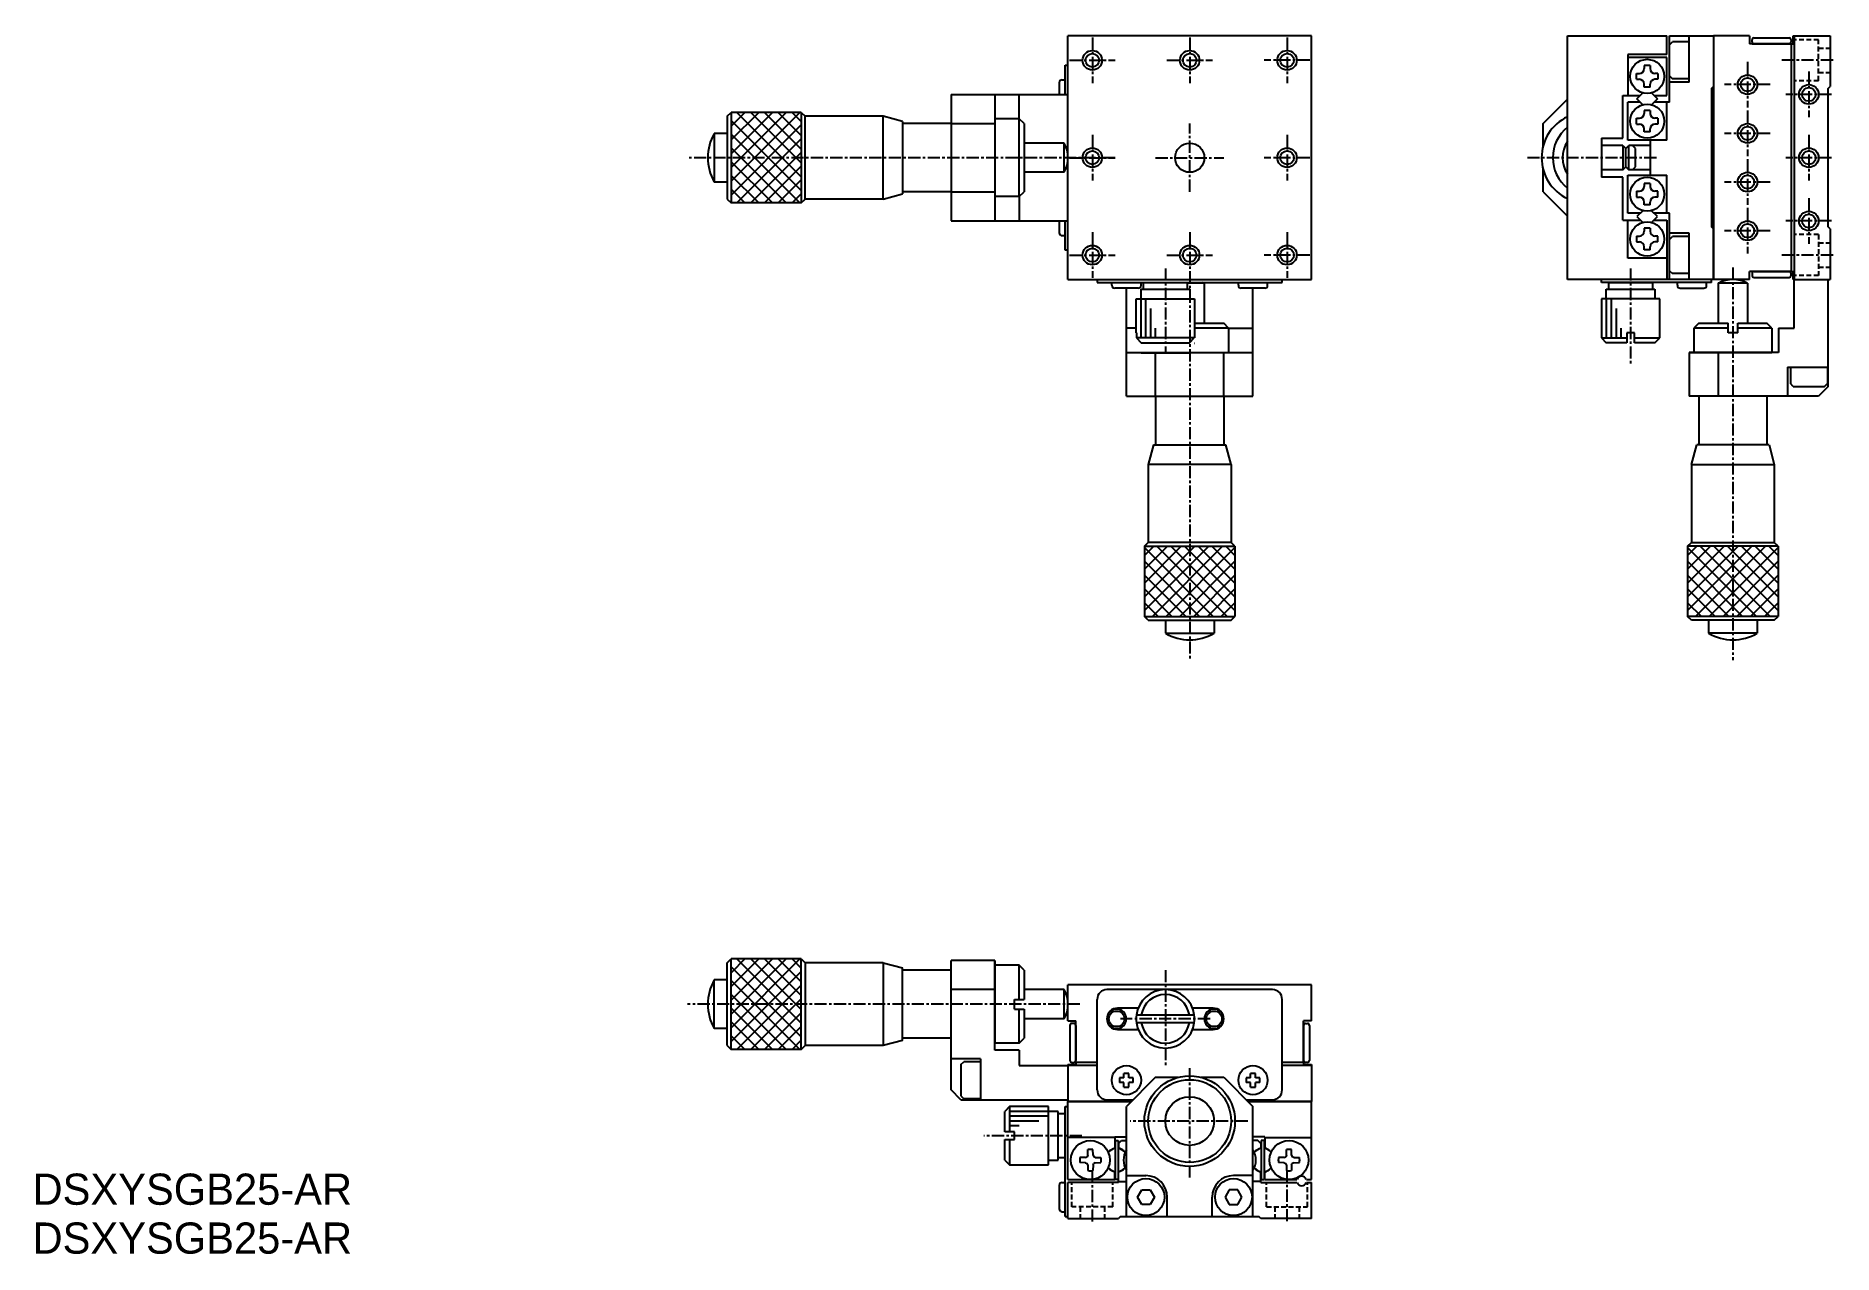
# Model space of a CAD drawing. Extents: x 105 to 290, y 75 to 200.
import ezdxf

# ---------------------------------------------------------------- set-up
doc = ezdxf.new("R2010")
doc.units = 0
doc.linetypes.add('CENTER', pattern=[2, 1.25, -0.25, 0.25, -0.25])
doc.linetypes.add('DASHED', pattern=[0.75, 0.5, -0.25])
doc.layers.get('0').update_dxf_attribs({"linetype": 'CONTINUOUS'})
doc.layers.add('CENTER', color=1, linetype='CENTER')

msp = doc.modelspace()

# ---------------------------------------------------------------- linework, layer by layer
at = {"color": 7, "linetype": 'CONTINUOUS'}
for p, q in [((211.19, 174.67), (211.19, 199.67)), ((236.19, 199.67), (211.19, 199.67)), ((236.19, 174.67), (236.19, 199.67)), ((262.48, 199.67), (272.68, 199.67)), ((262.48, 174.67), (262.48, 199.67)), ((272.68, 197.77), (272.68, 199.67)), ((272.98, 192.87), (272.98, 199.67)), ((272.98, 199.67), (277.48, 199.67)), ((274.98, 194.92), (274.98, 199.67)), ((277.48, 199.67), (277.48, 174.67)), ((281.18, 199.67), (277.48, 199.67)), ((277.48, 199.67), (277.48, 194.47)), ((281.18, 199.67), (281.18, 198.87)), ((281.65, 199.47), (285.25, 199.47)), ((285.68, 199.67), (289.48, 199.67)), ((285.68, 198.87), (285.68, 199.67)), ((285.78, 199.67), (285.78, 174.67)), ((289.48, 199.67), (289.48, 194.47)), ((268.68, 197.77), (268.68, 193.57)), ((272.68, 197.77), (268.68, 197.77)), ((272.98, 198.77), (273.28, 199.07)), ((274.98, 199.07), (273.28, 199.07)), ((285.48, 198.87), (281.18, 198.87)), ((281.45, 199.07), (281.45, 199.27)), ((281.45, 198.87), (285.68, 198.87)), ((281.65, 198.87), (285.25, 198.87)), ((282.65, 198.87), (284.25, 198.87)), ((285.45, 199.27), (285.45, 199.07)), ((285.48, 198.87), (285.48, 175.47)), ((210.89, 196.67), (211.19, 196.67)), ((210.89, 193.67), (210.89, 196.67)), ((272.68, 197.47), (268.68, 197.47)), ((269.58, 195.22), (269.58, 195.82)), ((269.58, 195.82), (269.88, 195.82)), ((270.98, 196.62), (270.38, 196.62)), ((270.38, 196.62), (270.38, 196.32)), ((270.98, 196.62), (270.98, 196.32)), ((271.78, 195.82), (271.48, 195.82)), ((271.78, 195.82), (271.78, 195.22)), ((272.68, 193.57), (272.68, 197.47)), ((210.29, 194.87), (210.29, 193.67)), ((210.59, 195.17), (210.89, 195.17)), ((269.58, 195.22), (269.88, 195.22)), ((269.61, 193.22), (270.22, 193.83)), ((270.38, 194.42), (270.38, 194.72)), ((270.98, 194.42), (270.38, 194.42)), ((270.98, 194.42), (270.98, 194.72)), ((271.13, 193.83), (271.74, 193.22)), ((271.78, 195.22), (271.48, 195.22)), ((272.98, 195.57), (273.28, 195.27)), ((274.98, 194.92), (272.98, 194.92)), ((274.98, 195.27), (273.28, 195.27)), ((277.28, 194.27), (277.48, 194.47)), ((277.28, 194.27), (277.28, 180.07)), ((289.28, 194.27), (289.48, 194.47)), ((289.28, 180.07), (289.28, 194.27)), ((199.19, 193.67), (199.19, 180.67)), ((199.19, 193.67), (211.19, 193.67)), ((203.69, 193.67), (203.69, 180.67)), ((206.19, 191.17), (206.19, 193.67)), ((259.98, 190.67), (262.48, 193.17)), ((268.18, 189.17), (268.18, 193.57)), ((268.18, 193.57), (269.96, 193.57)), ((269.96, 192.87), (268.68, 192.87)), ((268.68, 188.97), (268.68, 192.87)), ((270.22, 192.61), (269.61, 193.22)), ((270.98, 192.02), (270.38, 192.02)), ((270.38, 192.02), (270.38, 191.72)), ((270.98, 192.02), (270.98, 191.72)), ((271.74, 193.22), (271.13, 192.61)), ((271.39, 193.57), (272.68, 193.57)), ((272.98, 192.87), (271.39, 192.87)), ((272.68, 188.97), (272.68, 192.87)), ((176.19, 191.42), (176.59, 191.82)), ((176.19, 191.42), (176.19, 182.92)), ((183.79, 191.82), (176.59, 191.82)), ((183.79, 191.82), (184.19, 191.42)), ((192.19, 191.42), (184.19, 191.42)), ((184.19, 182.92), (184.19, 191.42)), ((192.19, 182.92), (192.19, 191.42)), ((194.19, 190.88), (192.19, 191.42)), ((194.19, 190.88), (194.19, 183.46)), ((199.19, 190.67), (194.19, 190.67)), ((199.19, 190.67), (203.69, 190.67)), ((206.19, 191.17), (203.69, 191.17)), ((206.69, 190.67), (206.19, 191.17)), ((206.69, 190.67), (206.69, 183.67)), ((259.98, 188.34), (259.98, 190.67)), ((269.58, 190.62), (269.58, 191.22)), ((269.58, 191.22), (269.88, 191.22)), ((269.58, 190.62), (269.88, 190.62)), ((270.38, 189.82), (270.38, 190.12)), ((270.98, 189.82), (270.98, 190.12)), ((271.78, 191.22), (271.48, 191.22)), ((271.78, 190.62), (271.48, 190.62)), ((271.78, 191.22), (271.78, 190.62)), ((176.19, 189.67), (174.86, 189.67)), ((210.79, 188.67), (206.69, 188.67)), ((265.98, 189.17), (265.98, 185.17)), ((265.98, 189.17), (268.18, 189.17)), ((268.18, 188.42), (265.98, 188.42)), ((268.18, 188.42), (268.18, 185.92)), ((268.18, 188.42), (268.48, 188.12)), ((268.48, 188.12), (268.78, 188.42)), ((272.68, 188.97), (268.68, 188.97)), ((270.98, 188.42), (268.78, 188.42)), ((268.78, 185.92), (268.78, 188.42)), ((269.48, 188.12), (269.18, 188.42)), ((270.98, 189.82), (270.38, 189.82)), ((270.98, 188.97), (270.98, 185.37)), ((268.48, 186.22), (268.48, 188.12)), ((269.48, 186.22), (269.48, 188.12)), ((176.19, 184.67), (174.86, 184.67)), ((210.79, 185.67), (206.69, 185.67)), ((259.98, 183.67), (259.98, 186)), ((268.18, 185.92), (265.98, 185.92)), ((268.18, 185.17), (265.98, 185.17)), ((268.18, 185.92), (268.48, 186.22)), ((268.18, 180.77), (268.18, 185.17)), ((268.48, 186.22), (268.78, 185.92)), ((268.68, 185.37), (272.68, 185.37)), ((268.68, 181.47), (268.68, 185.37)), ((270.98, 185.92), (268.78, 185.92)), ((269.18, 185.92), (269.48, 186.22)), ((272.68, 181.47), (272.68, 185.37)), ((176.19, 182.92), (176.59, 182.52)), ((183.79, 182.52), (184.19, 182.92)), ((192.19, 182.92), (184.19, 182.92)), ((192.19, 182.92), (194.19, 183.46)), ((199.19, 183.67), (194.19, 183.67)), ((199.19, 183.67), (203.69, 183.67)), ((206.19, 183.17), (203.69, 183.17)), ((206.19, 183.17), (206.69, 183.67)), ((206.19, 183.17), (206.19, 180.67)), ((259.98, 183.67), (262.48, 181.17)), ((269.58, 183.72), (269.58, 183.12)), ((269.58, 183.72), (269.88, 183.72)), ((269.58, 183.12), (269.88, 183.12)), ((270.98, 184.52), (270.38, 184.52)), ((270.38, 184.52), (270.38, 184.22)), ((270.98, 184.52), (270.98, 184.22)), ((271.78, 183.72), (271.48, 183.72)), ((271.78, 183.12), (271.48, 183.12)), ((271.78, 183.12), (271.78, 183.72)), ((183.79, 182.52), (176.59, 182.52)), ((269.96, 181.47), (268.68, 181.47)), ((270.22, 181.73), (269.61, 181.12)), ((269.61, 181.12), (270.22, 180.51)), ((270.38, 182.32), (270.38, 182.62)), ((270.98, 182.32), (270.38, 182.32)), ((270.98, 182.32), (270.98, 182.62)), ((271.74, 181.12), (271.13, 181.73)), ((271.13, 180.51), (271.74, 181.12)), ((272.98, 181.47), (271.39, 181.47)), ((272.98, 174.67), (272.98, 181.47)), ((199.19, 180.67), (211.19, 180.67)), ((210.29, 180.67), (210.29, 179.47)), ((210.59, 179.17), (210.89, 179.17)), ((210.89, 177.67), (210.89, 180.67)), ((268.18, 180.77), (269.96, 180.77)), ((268.68, 176.87), (268.68, 180.77)), ((269.58, 179.12), (269.58, 178.52)), ((269.58, 179.12), (269.88, 179.12)), ((270.98, 179.92), (270.38, 179.92)), ((270.38, 179.92), (270.38, 179.62)), ((270.98, 179.92), (270.98, 179.62)), ((271.39, 180.77), (272.68, 180.77)), ((271.78, 179.12), (271.48, 179.12)), ((271.78, 178.52), (271.78, 179.12)), ((272.68, 180.77), (272.68, 174.67)), ((274.98, 179.42), (272.98, 179.42)), ((272.98, 178.77), (273.28, 179.07)), ((274.98, 179.07), (273.28, 179.07)), ((274.98, 174.67), (274.98, 179.42)), ((277.48, 179.87), (277.28, 180.07)), ((277.48, 174.67), (277.48, 179.87)), ((289.48, 179.87), (289.28, 180.07)), ((289.48, 179.87), (289.48, 174.67)), ((211.19, 177.67), (210.89, 177.67)), ((269.58, 178.52), (269.88, 178.52)), ((270.38, 177.72), (270.38, 178.02)), ((270.98, 177.72), (270.38, 177.72)), ((270.98, 177.72), (270.98, 178.02)), ((271.78, 178.52), (271.48, 178.52)), ((272.68, 176.87), (268.68, 176.87)), ((272.98, 175.57), (273.28, 175.27)), ((281.18, 174.67), (281.18, 175.47)), ((285.48, 175.47), (281.18, 175.47)), ((281.65, 175.47), (285.25, 175.47)), ((282.65, 175.47), (284.25, 175.47)), ((285.48, 175.47), (285.68, 175.47)), ((285.68, 174.67), (285.68, 175.47)), ((211.19, 174.67), (236.19, 174.67)), ((214.19, 174.67), (214.19, 174.37)), ((214.19, 174.37), (233.19, 174.37)), ((215.69, 174.07), (215.69, 174.37)), ((218.39, 173.77), (215.99, 173.77)), ((217.19, 162.67), (217.19, 173.77)), ((218.69, 174.07), (218.69, 174.37)), ((218.69, 173.67), (221.19, 173.67)), ((218.69, 172.67), (218.69, 173.67)), ((218.94, 173.67), (218.94, 174.37)), ((221.19, 173.67), (222.86, 173.67)), ((222.86, 173.67), (223.69, 173.67)), ((223.44, 174.37), (223.44, 173.67)), ((223.69, 173.67), (223.69, 172.67)), ((225.19, 174.27), (225.19, 170.17)), ((228.69, 174.07), (228.69, 174.37)), ((231.39, 173.77), (228.99, 173.77)), ((230.19, 162.67), (230.19, 173.77)), ((231.69, 174.07), (231.69, 174.37)), ((233.19, 174.37), (233.19, 174.67)), ((277.48, 174.67), (262.48, 174.67)), ((277.48, 174.67), (265.48, 174.67)), ((265.98, 174.37), (265.98, 174.67)), ((277.28, 174.37), (265.98, 174.37)), ((277.28, 174.37), (265.98, 174.37)), ((266.48, 173.67), (268.98, 173.67)), ((266.48, 172.67), (266.48, 173.67)), ((266.73, 174.37), (271.23, 174.37)), ((266.73, 173.67), (266.73, 174.37)), ((268.98, 173.67), (270.65, 173.67)), ((270.65, 173.67), (271.48, 173.67)), ((271.23, 174.37), (271.23, 173.67)), ((271.48, 173.67), (271.48, 172.67)), ((274.98, 175.27), (273.28, 175.27)), ((273.78, 174.07), (273.78, 174.37)), ((274.08, 173.77), (276.48, 173.77)), ((276.78, 174.07), (276.78, 174.37)), ((277.28, 174.37), (277.28, 174.67)), ((281.18, 174.67), (277.48, 174.67)), ((277.98, 174.27), (277.98, 170.17)), ((280.98, 174.27), (280.98, 170.17)), ((281.45, 175.27), (281.45, 175.07)), ((281.65, 174.87), (285.25, 174.87)), ((285.45, 175.07), (285.45, 175.27)), ((285.68, 174.67), (289.48, 174.67)), ((285.78, 169.67), (285.78, 174.67)), ((289.28, 163.67), (289.28, 174.67)), ((218.19, 172.67), (224.19, 172.67)), ((218.19, 169.17), (218.19, 172.67)), ((224.19, 172.67), (224.19, 168.67)), ((271.98, 172.67), (265.98, 172.67)), ((265.98, 172.67), (265.98, 168.67)), ((271.98, 168.67), (271.98, 172.67)), ((224.19, 170.17), (227.19, 170.17)), ((227.69, 169.67), (227.19, 170.17)), ((275.98, 170.17), (275.48, 169.67)), ((275.98, 170.17), (278.98, 170.17)), ((278.98, 169.17), (278.98, 170.17)), ((279.98, 170.17), (282.98, 170.17)), ((279.98, 169.17), (279.98, 170.17)), ((283.48, 169.67), (282.98, 170.17)), ((218.19, 169.67), (217.19, 169.67)), ((218.19, 169.17), (218.22, 169.17)), ((218.19, 169.17), (218.22, 169.17)), ((218.22, 169.17), (218.22, 168.67)), ((224.16, 168.67), (218.22, 168.67)), ((218.22, 168.67), (218.72, 168.17)), ((218.72, 168.17), (223.66, 168.17)), ((223.66, 168.17), (224.16, 168.67)), ((224.16, 168.14), (224.19, 168.14)), ((224.16, 168.14), (224.19, 168.14)), ((227.69, 169.67), (227.69, 167.17)), ((227.69, 169.67), (230.19, 169.67)), ((265.98, 168.67), (268.58, 168.67)), ((265.98, 168.67), (266.48, 168.17)), ((268.58, 168.17), (266.48, 168.17)), ((269.38, 169.17), (268.58, 169.17)), ((268.58, 169.17), (268.58, 168.17)), ((269.38, 168.17), (269.38, 169.17)), ((269.38, 168.67), (271.98, 168.67)), ((271.48, 168.17), (269.38, 168.17)), ((271.48, 168.17), (271.98, 168.67)), ((275.48, 169.67), (275.48, 167.17)), ((279.98, 169.17), (278.98, 169.17)), ((283.48, 169.67), (283.48, 167.17)), ((284.18, 169.67), (284.18, 167.17)), ((284.18, 169.67), (285.78, 169.67)), ((217.19, 167.17), (230.19, 167.17)), ((218.72, 167.14), (223.66, 167.14)), ((220.19, 162.67), (220.19, 167.17)), ((227.19, 162.67), (227.19, 167.17)), ((274.98, 167.17), (283.48, 167.17)), ((284.18, 167.17), (274.98, 167.17)), ((274.98, 167.17), (274.98, 162.67)), ((277.98, 167.17), (277.98, 162.67)), ((285.08, 165.67), (285.08, 162.67)), ((285.08, 165.67), (289.28, 165.67)), ((285.38, 165.67), (285.38, 163.97)), ((289.18, 165.67), (289.18, 163.97)), ((217.19, 162.67), (230.19, 162.67)), ((220.19, 162.67), (220.19, 157.67)), ((227.19, 162.67), (227.19, 157.67)), ((288.28, 162.67), (274.98, 162.67)), ((275.98, 162.67), (275.98, 157.67)), ((282.98, 162.67), (282.98, 157.67)), ((285.68, 163.67), (285.38, 163.97)), ((285.68, 163.67), (288.88, 163.67)), ((289.28, 163.67), (288.28, 162.67)), ((288.88, 163.67), (289.18, 163.97)), ((219.98, 157.67), (219.44, 155.67)), ((219.98, 157.67), (227.41, 157.67)), ((227.94, 155.67), (227.41, 157.67)), ((275.23, 155.67), (275.76, 157.67)), ((283.19, 157.67), (275.76, 157.67)), ((283.19, 157.67), (283.73, 155.67)), ((219.44, 155.67), (219.44, 147.67)), ((227.94, 155.67), (219.44, 155.67)), ((227.94, 155.67), (227.94, 147.67)), ((275.23, 155.67), (275.23, 147.67)), ((275.23, 155.67), (283.73, 155.67)), ((283.73, 155.67), (283.73, 147.67)), ((219.04, 147.27), (219.44, 147.67)), ((227.94, 147.67), (219.44, 147.67)), ((228.34, 147.27), (227.94, 147.67)), ((274.83, 147.27), (275.23, 147.67)), ((275.23, 147.67), (283.73, 147.67)), ((284.13, 147.27), (283.73, 147.67)), ((219.04, 147.27), (219.04, 140.07)), ((228.34, 147.27), (228.34, 140.07)), ((274.83, 147.27), (274.83, 140.07)), ((284.13, 147.27), (284.13, 140.07)), ((219.44, 139.67), (219.04, 140.07)), ((219.44, 139.67), (227.94, 139.67)), ((221.19, 139.67), (221.19, 138.34)), ((226.19, 139.67), (226.19, 138.34)), ((227.94, 139.67), (228.34, 140.07)), ((275.23, 139.67), (274.83, 140.07)), ((283.73, 139.67), (275.23, 139.67)), ((276.98, 139.67), (276.98, 138.34)), ((281.98, 139.67), (281.98, 138.34)), ((283.73, 139.67), (284.13, 140.07)), ((176.19, 104.5), (176.59, 104.9)), ((176.19, 96), (176.19, 104.5)), ((183.79, 104.9), (176.59, 104.9)), ((183.79, 104.9), (184.19, 104.5)), ((192.19, 104.5), (184.19, 104.5)), ((184.19, 104.5), (184.19, 96)), ((192.19, 104.5), (192.19, 96)), ((192.19, 104.5), (194.19, 103.97)), ((194.19, 96.54), (194.19, 103.97)), ((199.19, 103.75), (194.19, 103.75)), ((199.19, 91.45), (199.19, 104.75)), ((203.69, 104.75), (199.19, 104.75)), ((203.69, 95.55), (203.69, 104.75)), ((203.69, 104.75), (203.69, 96.25)), ((206.19, 104.25), (203.69, 104.25)), ((206.69, 103.75), (206.19, 104.25)), ((206.69, 103.75), (206.69, 100.75)), ((176.19, 102.75), (174.86, 102.75)), ((203.69, 101.75), (199.19, 101.75)), ((210.79, 101.75), (206.69, 101.75)), ((236.19, 102.25), (211.19, 102.25)), ((211.19, 98.55), (211.19, 102.25)), ((232.19, 101.75), (215.19, 101.75)), ((236.19, 98.55), (236.19, 102.25)), ((205.69, 100.75), (206.69, 100.75)), ((205.69, 99.75), (205.69, 100.75)), ((205.69, 99.75), (206.69, 99.75)), ((206.69, 99.75), (206.69, 96.75)), ((214.19, 91.45), (214.19, 100.75)), ((218.4, 99.85), (216.29, 99.85)), ((226.09, 99.85), (223.98, 99.85)), ((233.19, 91.45), (233.19, 100.75)), ((210.79, 98.75), (206.69, 98.75)), ((211.19, 98.55), (211.99, 98.55)), ((211.39, 98.08), (211.39, 94.48)), ((211.79, 98.28), (211.59, 98.28)), ((211.99, 94.25), (211.99, 98.55)), ((211.99, 98.08), (211.99, 94.48)), ((218.22, 99.15), (218.72, 99.15)), ((218.22, 99.15), (224.16, 99.15)), ((218.72, 98.35), (218.22, 98.35)), ((218.72, 99.15), (223.66, 99.15)), ((223.66, 98.35), (218.72, 98.35)), ((223.66, 99.15), (224.16, 99.15)), ((224.16, 98.35), (223.66, 98.35)), ((235.39, 94.25), (235.39, 98.55)), ((236.19, 98.55), (235.39, 98.55)), ((235.39, 98.28), (235.39, 94.05)), ((235.39, 98.08), (235.39, 94.48)), ((235.59, 98.28), (235.79, 98.28)), ((235.99, 98.08), (235.99, 94.48)), ((176.19, 97.75), (174.86, 97.75)), ((176.19, 96), (176.59, 95.6)), ((183.79, 95.6), (184.19, 96)), ((192.19, 96), (184.19, 96)), ((194.19, 96.54), (192.19, 96)), ((199.19, 96.75), (194.19, 96.75)), ((206.19, 96.25), (203.69, 96.25)), ((206.19, 96.25), (206.69, 96.75)), ((211.99, 97.08), (211.99, 95.48)), ((216.29, 97.65), (218.4, 97.65)), ((223.98, 97.65), (226.09, 97.65)), ((235.39, 97.08), (235.39, 95.48)), ((183.79, 95.6), (176.59, 95.6)), ((202.19, 94.65), (199.19, 94.65)), ((200.19, 94.05), (200.49, 94.35)), ((202.19, 94.35), (200.49, 94.35)), ((202.19, 94.65), (202.19, 90.45)), ((206.19, 95.55), (203.69, 95.55)), ((206.19, 95.55), (206.19, 93.95)), ((211.59, 94.28), (211.79, 94.28)), ((211.99, 94.25), (211.99, 94.05)), ((214.19, 94.25), (211.99, 94.25)), ((235.39, 94.25), (233.19, 94.25)), ((235.79, 94.28), (235.59, 94.28)), ((200.19, 94.05), (200.19, 90.85)), ((206.19, 93.95), (211.19, 93.95)), ((211.19, 94.05), (211.99, 94.05)), ((211.19, 94.05), (211.19, 90.25)), ((214.19, 93.95), (211.19, 93.95)), ((216.94, 92.7), (216.49, 92.7)), ((216.49, 92.7), (216.49, 92.2)), ((217.44, 93.15), (216.94, 93.15)), ((216.94, 92.7), (216.94, 93.15)), ((220.19, 92.75), (217.19, 89.75)), ((217.44, 92.7), (217.44, 93.15)), ((217.89, 92.7), (217.44, 92.7)), ((217.89, 92.2), (217.89, 92.7)), ((220.19, 92.75), (222.52, 92.75)), ((224.86, 92.75), (227.19, 92.75)), ((227.19, 92.75), (230.19, 89.75)), ((229.94, 92.7), (229.49, 92.7)), ((229.49, 92.7), (229.49, 92.2)), ((229.94, 92.7), (229.94, 93.15)), ((230.44, 93.15), (229.94, 93.15)), ((230.44, 92.7), (230.44, 93.15)), ((230.89, 92.7), (230.44, 92.7)), ((230.89, 92.2), (230.89, 92.7)), ((236.19, 93.95), (233.19, 93.95)), ((235.39, 94.05), (236.19, 94.05)), ((236.19, 94.05), (236.19, 90.25)), ((200.19, 90.45), (199.19, 91.45)), ((200.19, 90.85), (200.49, 90.55)), ((200.19, 90.45), (211.19, 90.45)), ((202.19, 90.55), (200.49, 90.55)), ((215.19, 90.45), (217.89, 90.45)), ((216.94, 92.2), (216.49, 92.2)), ((216.94, 91.75), (216.94, 92.2)), ((216.94, 91.75), (217.44, 91.75)), ((217.44, 91.75), (217.44, 92.2)), ((217.89, 92.2), (217.44, 92.2)), ((229.94, 92.2), (229.49, 92.2)), ((229.49, 90.45), (232.19, 90.45)), ((229.94, 91.75), (229.94, 92.2)), ((229.94, 91.75), (230.44, 91.75)), ((230.44, 91.75), (230.44, 92.2)), ((230.89, 92.2), (230.44, 92.2)), ((205.19, 89.75), (204.69, 89.25)), ((204.69, 87.15), (204.69, 89.25)), ((205.19, 89.75), (205.19, 87.15)), ((209.19, 89.75), (205.19, 89.75)), ((209.19, 83.75), (209.19, 89.75)), ((210.19, 89.25), (209.19, 89.25)), ((210.19, 88.42), (210.19, 89.25)), ((210.89, 89), (210.19, 89)), ((210.89, 78.45), (210.89, 89.75)), ((210.89, 89.75), (211.19, 89.75)), ((211.19, 90.25), (217.69, 90.25)), ((211.19, 82.25), (211.19, 90.25)), ((217.69, 90.25), (211.19, 90.25)), ((217.19, 78.45), (217.19, 89.75)), ((236.19, 90.25), (229.69, 90.25)), ((229.69, 90.25), (236.19, 90.25)), ((230.19, 78.45), (230.19, 89.75)), ((236.19, 82.25), (236.19, 90.25)), ((205.69, 87.15), (204.69, 87.15)), ((205.69, 86.35), (205.69, 87.15)), ((210.19, 86.75), (210.19, 88.42)), ((204.69, 84.25), (204.69, 86.35)), ((204.69, 86.35), (205.69, 86.35)), ((205.19, 86.35), (205.19, 83.75)), ((210.19, 84.25), (210.19, 86.75)), ((215.99, 86.55), (211.19, 86.55)), ((213.22, 84.75), (213.23, 85.32)), ((213.76, 84.75), (213.75, 85.32)), ((215.59, 85.29), (215.99, 85.52)), ((215.99, 86.65), (217.19, 86.65)), ((215.99, 86.65), (215.99, 85.52)), ((216.04, 86.25), (216.04, 82.25)), ((216.04, 86.25), (216.34, 86.25)), ((216.34, 86.25), (216.34, 82.25)), ((216.39, 85.95), (216.69, 86.25)), ((216.39, 85.95), (216.39, 85.52)), ((216.79, 85.29), (216.39, 85.52)), ((216.69, 86.25), (217.19, 86.25)), ((231.39, 86.65), (230.19, 86.65)), ((230.69, 86.25), (230.19, 86.25)), ((230.59, 85.29), (230.99, 85.52)), ((230.99, 85.95), (230.69, 86.25)), ((230.99, 85.95), (230.99, 85.52)), ((231.04, 86.25), (231.04, 82.25)), ((231.34, 86.25), (231.04, 86.25)), ((231.34, 86.25), (231.34, 82.25)), ((231.39, 86.65), (231.39, 85.52)), ((231.39, 86.55), (236.19, 86.55)), ((231.79, 85.29), (231.39, 85.52)), ((233.62, 84.75), (233.63, 85.32)), ((234.16, 84.75), (234.15, 85.32)), ((204.69, 84.25), (205.19, 83.75)), ((205.19, 83.75), (209.19, 83.75)), ((209.19, 84.25), (210.19, 84.25)), ((210.19, 84.5), (210.89, 84.5)), ((212.99, 84.52), (212.42, 84.51)), ((212.99, 83.98), (212.42, 83.99)), ((212.99, 84.52), (213.15, 84.59)), ((212.99, 83.98), (213.15, 83.91)), ((213.22, 84.75), (213.15, 84.59)), ((213.22, 83.75), (213.15, 83.91)), ((213.22, 83.75), (213.23, 83.18)), ((213.76, 83.75), (213.75, 83.18)), ((213.76, 84.75), (213.83, 84.59)), ((213.76, 83.75), (213.83, 83.91)), ((213.99, 84.52), (213.83, 84.59)), ((213.99, 83.98), (213.83, 83.91)), ((213.99, 84.52), (214.56, 84.51)), ((213.99, 83.98), (214.56, 83.99)), ((215.99, 82.99), (215.59, 83.22)), ((216.79, 83.22), (216.39, 82.99)), ((230.59, 83.22), (230.99, 82.99)), ((231.39, 82.99), (231.79, 83.22)), ((233.39, 84.52), (232.82, 84.51)), ((233.39, 83.98), (232.82, 83.99)), ((233.39, 84.52), (233.55, 84.59)), ((233.39, 83.98), (233.55, 83.91)), ((233.62, 84.75), (233.55, 84.59)), ((233.62, 83.75), (233.55, 83.91)), ((233.62, 83.75), (233.63, 83.18)), ((234.16, 83.75), (234.15, 83.18)), ((234.16, 84.75), (234.23, 84.59)), ((234.16, 83.75), (234.23, 83.91)), ((234.39, 84.52), (234.23, 84.59)), ((234.39, 83.98), (234.23, 83.91)), ((234.39, 84.52), (234.96, 84.51)), ((234.39, 83.98), (234.96, 83.99)), ((210.29, 81.65), (210.29, 79.25)), ((210.59, 81.95), (210.89, 81.95)), ((211.19, 82.25), (215.99, 82.25)), ((211.19, 78.25), (211.19, 81.95)), ((216.39, 81.95), (211.19, 81.95)), ((215.99, 82.25), (215.99, 82.99)), ((216.34, 82.25), (216.04, 82.25)), ((216.39, 81.95), (216.39, 82.99)), ((216.39, 82.05), (217.19, 82.05)), ((217.19, 82.65), (219.19, 82.65)), ((230.19, 82.65), (228.19, 82.65)), ((230.99, 82.05), (230.19, 82.05)), ((230.99, 81.95), (230.99, 82.99)), ((230.99, 81.95), (234.71, 81.95)), ((231.04, 82.25), (231.34, 82.25)), ((231.39, 82.25), (231.39, 82.99)), ((231.39, 82.25), (234.71, 82.25)), ((235.67, 82.25), (236.19, 82.25)), ((235.67, 81.95), (236.19, 81.95)), ((236.19, 78.25), (236.19, 81.95)), ((218.33, 80.45), (218.76, 81.2)), ((218.76, 79.7), (218.33, 80.45)), ((218.76, 81.2), (219.62, 81.2)), ((219.62, 79.7), (218.76, 79.7)), ((219.62, 81.2), (220.06, 80.45)), ((220.06, 80.45), (219.62, 79.7)), ((221.39, 78.45), (221.39, 80.45)), ((225.99, 78.45), (225.99, 80.45)), ((227.76, 81.2), (227.33, 80.45)), ((227.33, 80.45), (227.76, 79.7)), ((228.62, 81.2), (227.76, 81.2)), ((227.76, 79.7), (228.62, 79.7)), ((229.06, 80.45), (228.62, 81.2)), ((228.62, 79.7), (229.06, 80.45)), ((210.59, 78.95), (210.89, 78.95)), ((210.89, 78.45), (211.19, 78.45)), ((211.19, 78.25), (216.39, 78.25)), ((216.59, 78.45), (216.39, 78.25)), ((216.59, 78.45), (230.79, 78.45)), ((230.99, 78.25), (230.79, 78.45)), ((236.19, 78.25), (230.99, 78.25))]:
    msp.add_line(p, q, dxfattribs=at)
at = {"color": 3, "linetype": 'DASHED'}
for p, q in [((288.28, 199.27), (285.75, 199.27)), ((288.28, 195.07), (288.28, 199.27)), ((288.28, 198.42), (289.45, 198.42)), ((288.28, 195.92), (289.45, 195.92)), ((288.28, 195.07), (285.75, 195.07)), ((288.28, 179.27), (285.75, 179.27)), ((288.28, 179.27), (288.28, 175.07)), ((288.28, 178.42), (289.45, 178.42)), ((288.28, 175.92), (289.45, 175.92)), ((288.28, 175.07), (285.75, 175.07)), ((211.59, 79.45), (211.59, 81.95)), ((215.79, 79.45), (215.79, 81.95)), ((231.59, 79.45), (231.59, 81.95)), ((235.79, 79.45), (235.79, 81.95)), ((215.79, 79.45), (211.59, 79.45)), ((212.44, 79.45), (212.44, 78.25)), ((214.94, 79.45), (214.94, 78.25)), ((231.59, 79.45), (235.79, 79.45)), ((232.44, 79.45), (232.44, 78.25)), ((234.94, 79.45), (234.94, 78.25))]:
    msp.add_line(p, q, dxfattribs=at)
at = {"color": 3, "linetype": 'CONTINUOUS'}
for p, q in [((176.59, 186.16), (182.25, 191.82)), ((176.59, 184.75), (183.66, 191.82)), ((176.59, 187.58), (180.83, 191.82)), ((176.59, 191.82), (176.59, 182.52)), ((176.59, 190.4), (178.01, 191.82)), ((176.59, 188.99), (179.42, 191.82)), ((183.79, 183.8), (176.59, 191)), ((176.59, 183.33), (183.79, 190.53)), ((183.79, 185.22), (177.19, 191.82)), ((183.79, 186.63), (178.61, 191.82)), ((183.79, 188.05), (180.02, 191.82)), ((183.79, 189.46), (181.43, 191.82)), ((183.79, 190.88), (182.85, 191.82)), ((183.79, 191.82), (183.79, 182.52)), ((206.19, 183.17), (206.19, 191.17)), ((174.86, 189.67), (174.86, 184.67)), ((183.66, 182.52), (176.59, 189.59)), ((177.19, 182.52), (183.79, 189.12)), ((210.79, 185.67), (210.79, 188.67)), ((182.25, 182.52), (176.59, 188.18)), ((180.83, 182.52), (176.59, 186.76)), ((178.61, 182.52), (183.79, 187.71)), ((179.42, 182.52), (176.59, 185.35)), ((180.02, 182.52), (183.79, 186.29)), ((181.43, 182.52), (183.79, 184.88)), ((178.01, 182.52), (176.59, 183.93)), ((182.85, 182.52), (183.79, 183.46)), ((225.19, 174.27), (223.44, 174.27)), ((280.98, 174.27), (277.98, 174.27)), ((218.69, 168.67), (218.69, 172.67)), ((219.19, 168.67), (219.19, 172.67)), ((219.69, 168.67), (219.69, 171.67)), ((266.48, 172.67), (266.48, 168.67)), ((266.98, 172.67), (266.98, 168.67)), ((267.48, 171.67), (267.48, 168.67)), ((220.19, 168.67), (220.19, 169.67)), ((227.69, 169.67), (224.19, 169.67)), ((267.98, 169.67), (267.98, 168.67)), ((278.98, 169.67), (275.48, 169.67)), ((283.48, 169.67), (279.98, 169.67)), ((225.64, 147.27), (219.04, 140.67)), ((219.04, 147.27), (228.34, 147.27)), ((221.4, 147.27), (219.04, 144.91)), ((222.81, 147.27), (219.04, 143.5)), ((224.23, 147.27), (219.04, 142.08)), ((219.99, 147.27), (219.04, 146.33)), ((226.11, 140.07), (219.04, 147.14)), ((227.06, 147.27), (219.86, 140.07)), ((227.53, 140.07), (220.33, 147.27)), ((228.34, 147.14), (221.27, 140.07)), ((228.34, 140.67), (221.74, 147.27)), ((228.34, 142.08), (223.16, 147.27)), ((228.34, 143.5), (224.57, 147.27)), ((228.34, 144.91), (225.98, 147.27)), ((228.34, 146.33), (227.4, 147.27)), ((274.83, 140.67), (281.43, 147.27)), ((284.13, 147.27), (274.83, 147.27)), ((274.83, 144.91), (277.18, 147.27)), ((274.83, 143.5), (278.6, 147.27)), ((274.83, 142.08), (280.01, 147.27)), ((274.83, 146.33), (275.77, 147.27)), ((274.83, 147.14), (281.9, 140.07)), ((275.64, 140.07), (282.84, 147.27)), ((276.11, 147.27), (283.31, 140.07)), ((277.05, 140.07), (284.13, 147.14)), ((277.52, 147.27), (284.13, 140.67)), ((278.94, 147.27), (284.13, 142.08)), ((280.35, 147.27), (284.13, 143.5)), ((281.77, 147.27), (284.13, 144.91)), ((283.18, 147.27), (284.13, 146.33)), ((224.7, 140.07), (219.04, 145.73)), ((223.28, 140.07), (219.04, 144.31)), ((228.34, 145.73), (222.68, 140.07)), ((228.34, 144.31), (224.1, 140.07)), ((274.83, 145.73), (280.48, 140.07)), ((274.83, 144.31), (279.07, 140.07)), ((278.47, 140.07), (284.13, 145.73)), ((279.88, 140.07), (284.13, 144.31)), ((221.87, 140.07), (219.04, 142.9)), ((228.34, 142.9), (225.51, 140.07)), ((274.83, 142.9), (277.65, 140.07)), ((281.3, 140.07), (284.13, 142.9)), ((220.46, 140.07), (219.04, 141.48)), ((228.34, 141.48), (226.93, 140.07)), ((274.83, 141.48), (276.24, 140.07)), ((282.71, 140.07), (284.13, 141.48)), ((219.04, 140.07), (228.34, 140.07)), ((284.13, 140.07), (274.83, 140.07)), ((221.19, 138.34), (226.19, 138.34)), ((281.98, 138.34), (276.98, 138.34)), ((176.59, 95.6), (176.59, 104.9)), ((183.66, 104.9), (176.59, 97.83)), ((182.25, 104.9), (176.59, 99.24)), ((180.83, 104.9), (176.59, 100.66)), ((179.42, 104.9), (176.59, 102.07)), ((178.01, 104.9), (176.59, 103.49)), ((176.59, 104.09), (183.79, 96.89)), ((183.79, 103.62), (176.59, 96.42)), ((177.19, 104.9), (183.79, 98.3)), ((178.61, 104.9), (183.79, 99.72)), ((180.02, 104.9), (183.79, 101.13)), ((181.43, 104.9), (183.79, 102.54)), ((182.85, 104.9), (183.79, 103.96)), ((183.79, 95.6), (183.79, 104.9)), ((206.19, 100.75), (206.19, 104.25)), ((174.86, 97.75), (174.86, 102.75)), ((176.59, 102.67), (183.66, 95.6)), ((183.79, 102.2), (177.19, 95.6)), ((210.79, 98.75), (210.79, 101.75)), ((176.59, 101.26), (182.25, 95.6)), ((176.59, 99.84), (180.83, 95.6)), ((183.79, 100.79), (178.61, 95.6)), ((206.19, 96.25), (206.19, 99.75)), ((176.59, 98.43), (179.42, 95.6)), ((183.79, 99.37), (180.02, 95.6)), ((183.79, 97.96), (181.43, 95.6)), ((176.59, 97.02), (178.01, 95.6)), ((183.79, 96.55), (182.85, 95.6)), ((209.19, 89.25), (205.19, 89.25)), ((209.19, 88.75), (205.19, 88.75)), ((208.19, 88.25), (205.19, 88.25)), ((206.19, 87.75), (205.19, 87.75))]:
    msp.add_line(p, q, dxfattribs=at)
for centre, radius in [((213.69, 197.17), 1), ((223.69, 197.17), 1), ((233.69, 197.17), 1), ((280.98, 194.67), 1), ((287.28, 193.67), 1), ((280.98, 189.67), 1), ((213.69, 187.17), 1), ((233.69, 187.17), 1), ((287.28, 187.17), 1), ((280.98, 184.67), 1), ((287.28, 180.67), 1), ((280.98, 179.67), 1), ((213.69, 177.17), 1), ((223.69, 177.17), 1), ((233.69, 177.17), 1), ((223.69, 88.25), 4.25)]:
    msp.add_circle(centre, radius, dxfattribs=at)
at = {"color": 7, "linetype": 'CONTINUOUS'}
for centre, radius in [((213.69, 197.17), 0.7), ((223.69, 197.17), 0.7), ((233.69, 197.17), 0.7), ((270.68, 195.52), 1.75), ((280.98, 194.67), 0.7), ((287.28, 193.67), 0.7), ((270.68, 190.92), 1.75), ((280.98, 189.67), 0.7), ((223.69, 187.17), 1.5), ((213.69, 187.17), 0.7), ((233.69, 187.17), 0.7), ((287.28, 187.17), 0.7), ((270.68, 183.42), 1.75), ((280.98, 184.67), 0.7), ((287.28, 180.67), 0.7), ((270.68, 178.82), 1.75), ((280.98, 179.67), 0.7), ((213.69, 177.17), 0.7), ((223.69, 177.17), 0.7), ((233.69, 177.17), 0.7), ((216.19, 98.75), 0.8), ((226.19, 98.75), 0.8), ((217.19, 92.45), 1.5), ((223.69, 88.25), 4.65), ((230.19, 92.45), 1.5), ((223.69, 88.25), 2.5), ((213.49, 84.25), 2), ((233.89, 84.25), 2), ((219.19, 80.45), 1.9), ((228.19, 80.45), 1.9)]:
    msp.add_circle(centre, radius, dxfattribs=at)
for centre, radius, start, end in [((281.65, 199.27), 0.2, 90, 180), ((285.25, 199.27), 0.2, 0, 90), ((281.65, 199.07), 0.2, 180, 270), ((285.25, 199.07), 0.2, 270, 0), ((269.88, 196.32), 0.5, 270, 0), ((271.48, 196.32), 0.5, 180, 270), ((210.59, 194.87), 0.3, 90, 180), ((269.88, 194.72), 0.5, 0, 90), ((271.48, 194.72), 0.5, 90, 180), ((264.48, 187.17), 4.65, 115.4744, 244.5256), ((264.98, 187.17), 4, 128.6823, 231.3177), ((269.88, 191.72), 0.5, 270, 0), ((269.88, 190.12), 0.5, 0, 90), ((271.48, 191.72), 0.5, 180, 270), ((271.48, 190.12), 0.5, 90, 180), ((179.19, 187.17), 5, 149.999, 210.001), ((208.19, 187.17), 3, 329.999, 30.001), ((264.98, 187.17), 3, 146.4428, 213.5572), ((269.88, 184.22), 0.5, 270, 0), ((269.88, 182.62), 0.5, 0, 90), ((271.48, 184.22), 0.5, 180, 270), ((271.48, 182.62), 0.5, 90, 180), ((210.59, 179.47), 0.3, 180, 270), ((269.88, 179.62), 0.5, 270, 0), ((271.48, 179.62), 0.5, 180, 270), ((269.88, 178.02), 0.5, 0, 90), ((271.48, 178.02), 0.5, 90, 180), ((281.65, 175.27), 0.2, 90, 180), ((285.25, 175.27), 0.2, 0, 90), ((215.99, 174.07), 0.3, 180, 270), ((218.39, 174.07), 0.3, 270, 0), ((223.69, 171.67), 3, 59.999, 64.1579), ((228.99, 174.07), 0.3, 180, 270), ((231.39, 174.07), 0.3, 270, 0), ((274.08, 174.07), 0.3, 180, 270), ((276.48, 174.07), 0.3, 270, 0), ((279.48, 171.67), 3, 59.999, 120.001), ((281.65, 175.07), 0.2, 180, 270), ((285.25, 175.07), 0.2, 270, 0), ((223.69, 142.67), 5, 239.999, 300.001), ((279.48, 142.67), 5, 239.999, 300.001), ((179.19, 100.25), 5, 149.999, 210.001), ((208.19, 100.25), 3, 329.999, 30.001), ((215.19, 100.75), 1, 90, 180), ((221.19, 98.75), 3, 7.6623, 172.3377), ((232.19, 100.75), 1, 0, 90), ((216.29, 98.75), 1.1, 90, 270), ((221.19, 98.75), 2.5, 9.2069, 170.7931), ((226.09, 98.75), 1.1, 270, 90), ((211.59, 98.08), 0.2, 90, 180), ((211.79, 98.08), 0.2, 0, 90), ((221.19, 98.75), 3, 172.3377, 187.6623), ((221.19, 98.75), 3, 187.6623, 352.3377), ((221.19, 98.75), 2.5, 189.2069, 350.7931), ((221.19, 98.75), 3, 352.3377, 7.6623), ((235.59, 98.08), 0.2, 90, 180), ((235.79, 98.08), 0.2, 0, 90), ((211.59, 94.48), 0.2, 180, 270), ((211.79, 94.48), 0.2, 270, 0), ((235.59, 94.48), 0.2, 180, 270), ((235.79, 94.48), 0.2, 270, 0), ((215.19, 91.45), 1, 180, 270), ((232.19, 91.45), 1, 270, 0), ((213.49, 84.25), 1.1, 76.328, 103.672), ((216.19, 84.25), 1.19, 97.2378, 137.0717), ((216.28, 84.16), 1.32, 121.4547, 136.8686), ((216.19, 84.25), 1.19, 42.9283, 82.7622), ((216.1, 84.16), 1.32, 43.1328, 58.5453), ((218.89, 84.25), 2, 148.2115, 211.7885), ((228.49, 84.25), 2, 328.2117, 31.7883), ((231.19, 84.25), 1.19, 97.2378, 137.0717), ((231.28, 84.16), 1.32, 121.4547, 136.8672), ((231.19, 84.25), 1.19, 42.9283, 82.7622), ((231.1, 84.16), 1.32, 43.1314, 58.5453), ((233.89, 84.25), 1.1, 76.328, 103.672), ((213.49, 84.25), 1.1, 166.328, 193.672), ((213.49, 84.25), 1.1, 256.328, 283.672), ((213.49, 84.25), 1.1, 346.328, 13.672), ((216.19, 84.25), 1.19, 222.9283, 262.7622), ((216.28, 84.34), 1.32, 223.1328, 238.5453), ((216.19, 84.25), 1.19, 277.2378, 317.0717), ((216.1, 84.34), 1.32, 301.4547, 316.8672), ((231.19, 84.25), 1.19, 222.9283, 262.7622), ((231.28, 84.34), 1.32, 223.1328, 238.5453), ((231.19, 84.25), 1.19, 277.2378, 317.0717), ((231.1, 84.34), 1.32, 301.4547, 316.8672), ((233.89, 84.25), 1.1, 166.328, 193.672), ((233.89, 84.25), 1.1, 256.328, 283.672), ((233.89, 84.25), 1.1, 346.328, 13.672), ((210.59, 81.65), 0.3, 90, 180), ((219.19, 80.45), 2.2, 0, 90), ((228.19, 80.45), 2.2, 90, 180), ((235.19, 82.1), 0.5, 17.4578, 162.5422), ((235.19, 82.1), 0.5, 197.4576, 342.5424), ((210.59, 79.25), 0.3, 180, 270)]:
    msp.add_arc(centre, radius, start, end, dxfattribs=at)
at = {"color": 3, "linetype": 'CONTINUOUS'}
for centre, start, end in [((216.19, 98.75), 270, 180), ((226.19, 98.75), 0, 270), ((216.19, 98.75), 180, 270), ((226.19, 98.75), 270, 0)]:
    msp.add_arc(centre, 1, start, end, dxfattribs=at)
at = {"layer": 'CENTER', "color": 1, "linetype": 'CENTER'}
for p, q in [((213.69, 199.51), (213.69, 194.83)), ((223.69, 199.51), (223.69, 194.83)), ((233.69, 199.51), (233.69, 194.83)), ((211.35, 197.17), (216.03, 197.17)), ((221.35, 197.17), (226.03, 197.17)), ((236.03, 197.17), (231.35, 197.17)), ((280.98, 197.01), (280.98, 192.33)), ((289.77, 197.17), (284.28, 197.17)), ((287.28, 196.01), (287.28, 191.33)), ((283.32, 194.67), (278.63, 194.67)), ((280.98, 192.01), (280.98, 187.33)), ((289.62, 193.67), (284.93, 193.67)), ((223.69, 183.67), (223.69, 190.67)), ((213.69, 189.51), (213.69, 184.83)), ((233.69, 189.51), (233.69, 184.83)), ((283.32, 189.67), (278.63, 189.67)), ((287.28, 189.51), (287.28, 184.83)), ((216.03, 187.17), (172.1, 187.17)), ((211.35, 187.17), (216.03, 187.17)), ((220.19, 187.17), (227.19, 187.17)), ((236.03, 187.17), (231.35, 187.17)), ((271.63, 187.17), (258.33, 187.17)), ((280.98, 187.01), (280.98, 182.33)), ((289.62, 187.17), (284.93, 187.17)), ((283.32, 184.67), (278.63, 184.67)), ((287.28, 183.01), (287.28, 178.33)), ((280.98, 182.01), (280.98, 177.33)), ((213.69, 179.51), (213.69, 174.83)), ((223.69, 179.51), (223.69, 135.58)), ((233.69, 179.51), (233.69, 174.83)), ((283.32, 179.67), (278.63, 179.67)), ((289.62, 180.67), (284.93, 180.67)), ((211.35, 177.17), (216.03, 177.17)), ((221.19, 175.8), (221.19, 167.17)), ((221.35, 177.17), (226.03, 177.17)), ((236.03, 177.17), (231.35, 177.17)), ((268.98, 175.8), (268.98, 166.02)), ((279.48, 175.88), (279.48, 135.58)), ((289.77, 177.17), (284.28, 177.17)), ((221.19, 103.75), (221.19, 93.75)), ((212.4, 100.25), (172.1, 100.25)), ((225.79, 98.75), (216.59, 98.75)), ((223.69, 82.45), (223.69, 93.93)), ((229.65, 88.25), (217.59, 88.25)), ((212.62, 86.75), (202.54, 86.75)), ((213.69, 77.93), (213.69, 83.42)), ((233.69, 77.96), (233.69, 83.45))]:
    msp.add_line(p, q, dxfattribs=at)

# ---------------------------------------------------------------- texts
at = {"color": 7, "linetype": 'CONTINUOUS'}
for p in [(104.84, 79.66), (104.84, 74.64)]:
    msp.add_text('DSXYSGB25-AR', height=3.2, dxfattribs=at).set_placement(p)

doc.saveas('drawing.dxf')
